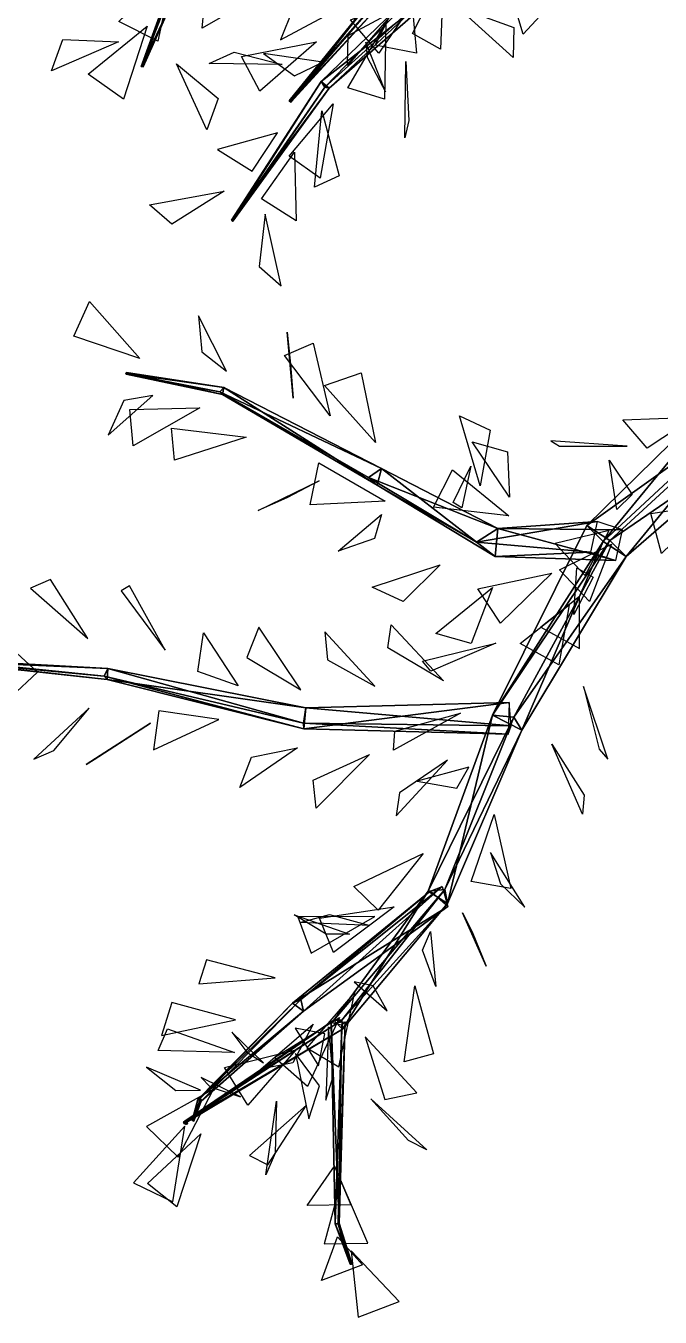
# Model space of a CAD drawing. Extents: x -154 to 171, y -158 to 169.
# Drawn here: x -45.8 to -2.7, y -136.6 to -48.7 of the extents above; entities that cross this region are included whole.
import ezdxf

# ---------------------------------------------------------------- set-up
doc = ezdxf.new("R2010")
doc.units = 0
doc.layers.add('Branches', color=15, linetype='CONTINUOUS')
doc.layers.add('Leaves', color=3, linetype='CONTINUOUS')

msp = doc.modelspace()

# ---------------------------------------------------------------- linework, layer by layer
at = {"layer": 'Branches', "color": 15}
for points in [[(-25.716782, -52.529797, 260.626465), (-15.167393, -44.266209, 256.233551), (-16.176683, -43.286335, 255.998352)], [(-25.465179, -52.909424, 260.089447), (-25.716782, -52.529797, 260.626465), (-16.176683, -43.286335, 255.998352)], [(-25.465179, -52.909424, 260.089447), (-16.176683, -43.286335, 255.998352), (-15.830387, -44.213993, 254.971863)], [(-25.716782, -52.529797, 260.626465), (-25.17506, -52.969761, 260.720184), (-15.167393, -44.266209, 256.233551)], [(-25.17506, -52.969761, 260.720184), (-25.465179, -52.909424, 260.089447), (-15.830387, -44.213993, 254.971863)], [(-25.17506, -52.969761, 260.720184), (-15.830387, -44.213993, 254.971863), (-15.167393, -44.266209, 256.233551)], [(-37.956402, -51.511032, 206.529358), (-35.673531, -45.690884, 199.986633), (-35.965511, -45.96368, 199.54509)], [(-37.956402, -51.511032, 206.529358), (-37.886684, -51.43824, 206.611298), (-35.673531, -45.690884, 199.986633)], [(-37.830643, -51.53727, 206.54863), (-37.956402, -51.511032, 206.529358), (-35.965511, -45.96368, 199.54509)], [(-37.886684, -51.43824, 206.611298), (-35.400249, -46.09613, 199.646454), (-35.673531, -45.690884, 199.986633)], [(-37.886684, -51.43824, 206.611298), (-37.830643, -51.53727, 206.54863), (-35.400249, -46.09613, 199.646454)], [(-37.830643, -51.53727, 206.54863), (-35.965511, -45.96368, 199.54509), (-35.400249, -46.09613, 199.646454)], [(-27.786081, -53.924885, 292.644745), (-27.881546, -53.836994, 292.650787), (-21.845213, -46.359268, 285.675476)], [(-27.881546, -53.836994, 292.650787), (-21.377001, -46.424267, 286.238495), (-21.845213, -46.359268, 285.675476)], [(-27.881546, -53.836994, 292.650787), (-27.786646, -53.836029, 292.739502), (-21.377001, -46.424267, 286.238495)], [(-27.786646, -53.836029, 292.739502), (-21.324844, -46.86731, 285.654175), (-21.377001, -46.424267, 286.238495)], [(-27.786081, -53.924885, 292.644745), (-21.845213, -46.359268, 285.675476), (-21.324844, -46.86731, 285.654175)], [(-27.786646, -53.836029, 292.739502), (-27.786081, -53.924885, 292.644745), (-21.324844, -46.86731, 285.654175)], [(-37.886684, -51.43824, 206.611298), (-37.956402, -51.511032, 206.529358), (-37.830643, -51.53727, 206.54863)], [(-31.820158, -61.965569, 261.634125), (-25.17506, -52.969761, 260.720184), (-25.716782, -52.529797, 260.626465)], [(-31.761347, -62.018513, 261.531097), (-31.820158, -61.965569, 261.634125), (-25.716782, -52.529797, 260.626465)], [(-31.761347, -62.018513, 261.531097), (-25.716782, -52.529797, 260.626465), (-25.465179, -52.909424, 260.089447)], [(-31.820158, -61.965569, 261.634125), (-31.712944, -62.037132, 261.650208), (-25.17506, -52.969761, 260.720184)], [(-31.712944, -62.037132, 261.650208), (-31.761347, -62.018513, 261.531097), (-25.465179, -52.909424, 260.089447)], [(-31.712944, -62.037132, 261.650208), (-25.465179, -52.909424, 260.089447), (-25.17506, -52.969761, 260.720184)], [(-27.786646, -53.836029, 292.739502), (-27.881546, -53.836994, 292.650787), (-27.786081, -53.924885, 292.644745)], [(-31.820158, -61.965569, 261.634125), (-31.761347, -62.018513, 261.531097), (-31.712944, -62.037132, 261.650208)], [(-39.014503, -72.398827, 237.330368), (-38.963444, -72.317436, 237.417801), (-32.336353, -73.350777, 234.772736)], [(-38.975464, -72.44371, 237.445862), (-38.963444, -72.317436, 237.417801), (-39.014503, -72.398827, 237.330368)], [(-38.975464, -72.44371, 237.445862), (-39.014503, -72.398827, 237.330368), (-32.599003, -73.639999, 234.47493)], [(-39.014503, -72.398827, 237.330368), (-32.336353, -73.350777, 234.772736), (-32.599003, -73.639999, 234.47493)], [(-38.963444, -72.317436, 237.417801), (-38.975464, -72.44371, 237.445862), (-32.430454, -73.819611, 234.905884)], [(-38.975464, -72.44371, 237.445862), (-32.599003, -73.639999, 234.47493), (-32.430454, -73.819611, 234.905884)], [(-38.963444, -72.317436, 237.417801), (-32.430454, -73.819611, 234.905884), (-32.336353, -73.350777, 234.772736)], [(-6.525723, -83.817841, 203.433273), (-7.641447, -82.72747, 205.316833), (2.69195, -72.603676, 204.30603)], [(-7.641447, -82.72747, 205.316833), (4.375358, -74.136299, 206.30452), (2.69195, -72.603676, 204.30603)], [(-6.525723, -83.817841, 203.433273), (2.69195, -72.603676, 204.30603), (3.540812, -74.482628, 202.086624)], [(-32.599003, -73.639999, 234.47493), (-32.336353, -73.350777, 234.772736), (-21.615934, -78.860245, 227.518738)], [(-32.430454, -73.819611, 234.905884), (-32.599003, -73.639999, 234.47493), (-22.499062, -79.459816, 226.968155)], [(-32.599003, -73.639999, 234.47493), (-21.615934, -78.860245, 227.518738), (-22.499062, -79.459816, 226.968155)], [(-32.336353, -73.350777, 234.772736), (-32.430454, -73.819611, 234.905884), (-21.893925, -79.985123, 227.879578)], [(-32.336353, -73.350777, 234.772736), (-21.893925, -79.985123, 227.879578), (-21.615934, -78.860245, 227.518738)], [(-32.430454, -73.819611, 234.905884), (-22.499062, -79.459816, 226.968155), (-21.893925, -79.985123, 227.879578)], [(-7.641447, -82.72747, 205.316833), (-6.074051, -83.758377, 206.88591), (4.375358, -74.136299, 206.30452)], [(-4.958327, -84.848747, 205.00235), (-6.525723, -83.817841, 203.433273), (3.540812, -74.482628, 202.086624)], [(-6.074051, -83.758377, 206.88591), (5.224219, -76.015251, 204.085114), (4.375358, -74.136299, 206.30452)], [(-4.958327, -84.848747, 205.00235), (3.540812, -74.482628, 202.086624), (5.224219, -76.015251, 204.085114)], [(-6.074051, -83.758377, 206.88591), (-4.958327, -84.848747, 205.00235), (5.224219, -76.015251, 204.085114)], [(-22.499062, -79.459816, 226.968155), (-21.615934, -78.860245, 227.518738), (-13.697549, -82.940071, 216.886581)], [(-21.615934, -78.860245, 227.518738), (-21.893925, -79.985123, 227.879578), (-13.868635, -84.846764, 217.138351)], [(-21.615934, -78.860245, 227.518738), (-13.868635, -84.846764, 217.138351), (-13.697549, -82.940071, 216.886581)], [(-21.893925, -79.985123, 227.879578), (-22.499062, -79.459816, 226.968155), (-15.139333, -83.878136, 216.054276)], [(-22.499062, -79.459816, 226.968155), (-13.697549, -82.940071, 216.886581), (-15.139333, -83.878136, 216.054276)], [(-21.893925, -79.985123, 227.879578), (-15.139333, -83.878136, 216.054276), (-13.868635, -84.846764, 217.138351)], [(-15.139333, -83.878136, 216.054276), (-6.932668, -82.456406, 204.735794), (-7.393937, -84.549614, 204.400238)], [(-15.139333, -83.878136, 216.054276), (-13.697549, -82.940071, 216.886581), (-6.932668, -82.456406, 204.735794)], [(-13.697549, -82.940071, 216.886581), (-5.205837, -83.026604, 205.918945), (-6.932668, -82.456406, 204.735794)], [(-14.060419, -95.632843, 206.287216), (-7.641447, -82.72747, 205.316833), (-6.525723, -83.817841, 203.433273)], [(-14.060419, -95.632843, 206.287216), (-6.074051, -83.758377, 206.88591), (-7.641447, -82.72747, 205.316833)], [(-13.697549, -82.940071, 216.886581), (-13.868635, -84.846764, 217.138351), (-5.667107, -85.119812, 205.583389)], [(-13.697549, -82.940071, 216.886581), (-5.667107, -85.119812, 205.583389), (-5.205837, -83.026604, 205.918945)], [(-13.868635, -84.846764, 217.138351), (-15.139333, -83.878136, 216.054276), (-7.393937, -84.549614, 204.400238)], [(-14.060419, -95.632843, 206.287216), (-12.59831, -95.77916, 208.041611), (-6.074051, -83.758377, 206.88591)], [(-12.063351, -96.661415, 205.998947), (-14.060419, -95.632843, 206.287216), (-6.525723, -83.817841, 203.433273)], [(-12.59831, -95.77916, 208.041611), (-4.958327, -84.848747, 205.00235), (-6.074051, -83.758377, 206.88591)], [(-12.063351, -96.661415, 205.998947), (-6.525723, -83.817841, 203.433273), (-4.958327, -84.848747, 205.00235)], [(-13.868635, -84.846764, 217.138351), (-7.393937, -84.549614, 204.400238), (-5.667107, -85.119812, 205.583389)], [(-12.59831, -95.77916, 208.041611), (-12.063351, -96.661415, 205.998947), (-4.958327, -84.848747, 205.00235)], [(-51.770603, -91.830421, 199.988525), (-51.820084, -91.917, 200.071777), (-40.481236, -92.999176, 206.198578)], [(-51.820084, -91.917, 200.071777), (-40.278145, -93.223625, 205.4702), (-40.481236, -92.999176, 206.198578)], [(-51.820084, -91.917, 200.071777), (-51.767288, -91.95713, 199.960068), (-40.278145, -93.223625, 205.4702)], [(-51.767288, -91.95713, 199.960068), (-51.770603, -91.830421, 199.988525), (-40.223839, -92.471474, 205.67186)], [(-51.770603, -91.830421, 199.988525), (-40.481236, -92.999176, 206.198578), (-40.223839, -92.471474, 205.67186)], [(-51.767288, -91.95713, 199.960068), (-40.223839, -92.471474, 205.67186), (-40.278145, -93.223625, 205.4702)], [(-40.223839, -92.471474, 205.67186), (-40.481236, -92.999176, 206.198578), (-26.908731, -96.194786, 208.853806)], [(-40.481236, -92.999176, 206.198578), (-26.898769, -96.571777, 207.395798), (-26.908731, -96.194786, 208.853806)], [(-40.481236, -92.999176, 206.198578), (-40.278145, -93.223625, 205.4702), (-26.898769, -96.571777, 207.395798)], [(-40.278145, -93.223625, 205.4702), (-40.223839, -92.471474, 205.67186), (-26.750006, -95.141838, 207.788864)], [(-40.223839, -92.471474, 205.67186), (-26.908731, -96.194786, 208.853806), (-26.750006, -95.141838, 207.788864)], [(-40.278145, -93.223625, 205.4702), (-26.750006, -95.141838, 207.788864), (-26.898769, -96.571777, 207.395798)], [(-26.898769, -96.571777, 207.395798), (-12.930997, -94.777618, 206.453979), (-12.992038, -96.927437, 205.861404)], [(-26.898769, -96.571777, 207.395798), (-26.750006, -95.141838, 207.788864), (-12.930997, -94.777618, 206.453979)], [(-26.750006, -95.141838, 207.788864), (-12.799046, -96.368378, 208.012405), (-12.930997, -94.777618, 206.453979)], [(-26.750006, -95.141838, 207.788864), (-26.908731, -96.194786, 208.853806), (-12.799046, -96.368378, 208.012405)], [(-17.125418, -108.452309, 212.133392), (-18.432774, -107.621674, 212.270691), (-14.060419, -95.632843, 206.287216)], [(-18.432774, -107.621674, 212.270691), (-12.59831, -95.77916, 208.041611), (-14.060419, -95.632843, 206.287216)], [(-17.125418, -108.452309, 212.133392), (-14.060419, -95.632843, 206.287216), (-12.063351, -96.661415, 205.998947)], [(-26.908731, -96.194786, 208.853806), (-12.992038, -96.927437, 205.861404), (-12.799046, -96.368378, 208.012405)], [(-26.908731, -96.194786, 208.853806), (-26.898769, -96.571777, 207.395798), (-12.992038, -96.927437, 205.861404)], [(-18.432774, -107.621674, 212.270691), (-17.310926, -107.492058, 213.363144), (-12.59831, -95.77916, 208.041611)], [(-17.310926, -107.492058, 213.363144), (-12.063351, -96.661415, 205.998947), (-12.59831, -95.77916, 208.041611)], [(-17.310926, -107.492058, 213.363144), (-17.125418, -108.452309, 212.133392), (-12.063351, -96.661415, 205.998947)], [(-27.659643, -115.235153, 205.999222), (-17.08596, -108.656563, 212.70932), (-18.290321, -107.613342, 213.253174)], [(-27.099659, -114.97612, 205.262894), (-27.659643, -115.235153, 205.999222), (-18.290321, -107.613342, 213.253174)], [(-26.914156, -115.780312, 205.734833), (-27.099659, -114.97612, 205.262894), (-17.492836, -107.296135, 211.804733)], [(-27.099659, -114.97612, 205.262894), (-18.290321, -107.613342, 213.253174), (-17.492836, -107.296135, 211.804733)], [(-26.914156, -115.780312, 205.734833), (-17.492836, -107.296135, 211.804733), (-17.08596, -108.656563, 212.70932)], [(-24.859755, -116.403893, 220.867462), (-17.310926, -107.492058, 213.363144), (-18.432774, -107.621674, 212.270691)], [(-24.859755, -116.403893, 220.867462), (-24.303102, -116.399666, 221.515106), (-17.310926, -107.492058, 213.363144)], [(-24.273697, -117.010674, 220.919174), (-24.859755, -116.403893, 220.867462), (-18.432774, -107.621674, 212.270691)], [(-24.303102, -116.399666, 221.515106), (-17.125418, -108.452309, 212.133392), (-17.310926, -107.492058, 213.363144)], [(-24.273697, -117.010674, 220.919174), (-18.432774, -107.621674, 212.270691), (-17.125418, -108.452309, 212.133392)], [(-27.659643, -115.235153, 205.999222), (-26.914156, -115.780312, 205.734833), (-17.08596, -108.656563, 212.70932)], [(-24.303102, -116.399666, 221.515106), (-24.273697, -117.010674, 220.919174), (-17.125418, -108.452309, 212.133392)], [(-33.883724, -121.905304, 195.280853), (-33.934269, -121.705544, 195.156067), (-27.099659, -114.97612, 205.262894)], [(-33.934269, -121.705544, 195.156067), (-27.659643, -115.235153, 205.999222), (-27.099659, -114.97612, 205.262894)], [(-33.883724, -121.905304, 195.280853), (-27.099659, -114.97612, 205.262894), (-26.914156, -115.780312, 205.734833)], [(-34.10231, -121.800781, 195.304199), (-26.914156, -115.780312, 205.734833), (-27.659643, -115.235153, 205.999222)], [(-33.934269, -121.705544, 195.156067), (-34.10231, -121.800781, 195.304199), (-27.659643, -115.235153, 205.999222)], [(-34.10231, -121.800781, 195.304199), (-33.883724, -121.905304, 195.280853), (-26.914156, -115.780312, 205.734833)], [(-34.982494, -123.256729, 227.523987), (-24.303102, -116.399666, 221.515106), (-24.859755, -116.403893, 220.867462)], [(-34.982494, -123.256729, 227.523987), (-34.92062, -123.277252, 227.644226), (-24.303102, -116.399666, 221.515106)], [(-34.902164, -123.364426, 227.540466), (-34.982494, -123.256729, 227.523987), (-24.859755, -116.403893, 220.867462)], [(-34.92062, -123.277252, 227.644226), (-24.273697, -117.010674, 220.919174), (-24.303102, -116.399666, 221.515106)], [(-34.902164, -123.364426, 227.540466), (-24.859755, -116.403893, 220.867462), (-24.273697, -117.010674, 220.919174)], [(-24.492184, -130.200012, 217.849365), (-25.042912, -116.570061, 220.972183), (-24.081718, -116.513443, 220.688507)], [(-24.760406, -130.260895, 217.916504), (-24.311924, -116.730728, 221.641068), (-25.042912, -116.570061, 220.972183)], [(-24.492184, -130.200012, 217.849365), (-24.760406, -130.260895, 217.916504), (-25.042912, -116.570061, 220.972183)], [(-24.760406, -130.260895, 217.916504), (-24.554979, -130.28035, 218.110352), (-24.311924, -116.730728, 221.641068)], [(-24.554979, -130.28035, 218.110352), (-24.081718, -116.513443, 220.688507), (-24.311924, -116.730728, 221.641068)], [(-24.554979, -130.28035, 218.110352), (-24.492184, -130.200012, 217.849365), (-24.081718, -116.513443, 220.688507)], [(-34.92062, -123.277252, 227.644226), (-34.902164, -123.364426, 227.540466), (-24.273697, -117.010674, 220.919174)], [(-34.496986, -123.229927, 193.620514), (-33.883724, -121.905304, 195.280853), (-34.10231, -121.800781, 195.304199)], [(-34.405643, -123.173836, 193.547119), (-34.496986, -123.229927, 193.620514), (-34.10231, -121.800781, 195.304199)], [(-34.496986, -123.229927, 193.620514), (-34.374668, -123.273476, 193.624512), (-33.883724, -121.905304, 195.280853)], [(-34.374668, -123.273476, 193.624512), (-34.405643, -123.173836, 193.547119), (-33.934269, -121.705544, 195.156067)], [(-34.405643, -123.173836, 193.547119), (-34.10231, -121.800781, 195.304199), (-33.934269, -121.705544, 195.156067)], [(-34.374668, -123.273476, 193.624512), (-33.934269, -121.705544, 195.156067), (-33.883724, -121.905304, 195.280853)], [(-35.012238, -123.440903, 227.562408), (-35.090012, -123.338028, 227.546799), (-34.982494, -123.256729, 227.523987)], [(-35.090012, -123.338028, 227.546799), (-34.92062, -123.277252, 227.644226), (-34.982494, -123.256729, 227.523987)], [(-35.090012, -123.338028, 227.546799), (-35.045364, -123.368362, 227.664948), (-34.92062, -123.277252, 227.644226)], [(-35.045364, -123.368362, 227.664948), (-35.090012, -123.338028, 227.546799), (-35.012238, -123.440903, 227.562408)], [(-35.045364, -123.368362, 227.664948), (-34.902164, -123.364426, 227.540466), (-34.92062, -123.277252, 227.644226)], [(-35.045364, -123.368362, 227.664948), (-35.012238, -123.440903, 227.562408), (-34.902164, -123.364426, 227.540466)], [(-35.012238, -123.440903, 227.562408), (-34.982494, -123.256729, 227.523987), (-34.902164, -123.364426, 227.540466)], [(-34.923611, -123.50116, 227.633255), (-34.978882, -123.267899, 227.629791), (-34.970013, -123.348572, 227.51561)], [(-34.923611, -123.50116, 227.633255), (-34.931839, -123.426369, 227.739151), (-34.978882, -123.267899, 227.629791)], [(-34.931839, -123.426369, 227.739151), (-34.856388, -123.281937, 227.563293), (-34.978882, -123.267899, 227.629791)], [(-34.818245, -123.439377, 227.67749), (-34.970013, -123.348572, 227.51561), (-34.856388, -123.281937, 227.563293)], [(-34.818245, -123.439377, 227.67749), (-34.923611, -123.50116, 227.633255), (-34.970013, -123.348572, 227.51561)], [(-34.931839, -123.426369, 227.739151), (-34.818245, -123.439377, 227.67749), (-34.856388, -123.281937, 227.563293)], [(-34.923611, -123.50116, 227.633255), (-34.818245, -123.439377, 227.67749), (-34.931839, -123.426369, 227.739151)], [(-34.496986, -123.229927, 193.620514), (-34.405643, -123.173836, 193.547119), (-34.374668, -123.273476, 193.624512)], [(-23.626894, -132.939041, 217.0625), (-24.760406, -130.260895, 217.916504), (-24.492184, -130.200012, 217.849365)], [(-23.744774, -132.987183, 217.088211), (-24.554979, -130.28035, 218.110352), (-24.760406, -130.260895, 217.916504)], [(-23.626894, -132.939041, 217.0625), (-23.744774, -132.987183, 217.088211), (-24.760406, -130.260895, 217.916504)], [(-23.653824, -132.985107, 217.180939), (-24.492184, -130.200012, 217.849365), (-24.554979, -130.28035, 218.110352)], [(-23.744774, -132.987183, 217.088211), (-23.653824, -132.985107, 217.180939), (-24.554979, -130.28035, 218.110352)], [(-23.653824, -132.985107, 217.180939), (-23.626894, -132.939041, 217.0625), (-24.492184, -130.200012, 217.849365)], [(-23.744774, -132.987183, 217.088211), (-23.626894, -132.939041, 217.0625), (-23.653824, -132.985107, 217.180939)]]:
    msp.add_3dface(points, dxfattribs=at)
at = {"layer": 'Leaves', "color": 3}
for points in [[(-35.785477, -44.898804, 196.475677), (-36.834122, -49.784302, 194.964966), (-39.47456, -48.452045, 195.46814)], [(-19.713385, -45.416946, 270.076538), (-19.226938, -50.59758, 269.658905), (-22.037935, -50.065697, 270.56189)], [(-17.383839, -45.115005, 282.803223), (-17.595667, -50.322853, 282.514343), (-19.492365, -49.266773, 280.443787)], [(-13.128575, -45.448097, 251.405411), (-9.946145, -47.128208, 255.186859), (-11.970333, -49.296246, 254.737106)], [(-29.307062, -46.289562, 285.597046), (-33.820198, -48.894531, 285.906555), (-33.689259, -47.721619, 283.148438)], [(-24.198555, -47.390709, 287.856323), (-27.644417, -47.597443, 291.772095), (-28.473785, -49.684349, 289.782867)], [(-19.171356, -46.690773, 254.455246), (-21.785894, -50.605545, 252.199417), (-23.720629, -48.331234, 252.489792)], [(-20.65424, -47.667984, 275.131622), (-23.919476, -51.438492, 276.6716), (-23.870134, -49.392044, 278.864685)], [(-16.42939, -47.467167, 274.849152), (-12.597886, -48.856247, 278.111053), (-12.647227, -50.902695, 275.917969)], [(-37.555672, -48.761276, 200.253998), (-39.155579, -53.728405, 200.387848), (-41.555119, -52.033203, 200.994888)], [(-21.31761, -48.541462, 284.463593), (-21.412384, -53.739998, 284.928589), (-23.908636, -52.96035, 283.458588)], [(-39.508202, -49.824116, 205.40802), (-44.060867, -51.797337, 207.029633), (-43.285465, -49.679806, 209.008224)], [(-26.024326, -49.834084, 287.39444), (-29.890518, -53.184666, 286.357056), (-31.137871, -50.82798, 287.731873)], [(-22.682037, -49.853889, 290.460785), (-22.585171, -50.878654, 295.57843), (-21.337818, -53.23534, 294.203613)], [(-28.360218, -51.360508, 292.264709), (-33.325008, -51.294525, 293.876068), (-31.640953, -50.53965, 296.241272)], [(-25.60936, -51.207924, 262.308807), (-29.639164, -50.622643, 265.575012), (-27.52669, -52.135403, 267.074677)], [(-35.544991, -51.327213, 205.463501), (-32.711285, -53.690197, 209.15625), (-33.486687, -55.807728, 207.177658)], [(-19.952242, -51.164104, 259.235291), (-19.750071, -55.182201, 262.561554), (-20.023039, -56.351772, 259.812439)], [(-24.902691, -54.039597, 258.457001), (-25.786028, -59.110367, 257.586945), (-27.898502, -57.597607, 256.08728)], [(-25.676773, -54.515141, 291.360901), (-24.481304, -58.95647, 293.829803), (-26.165359, -59.711346, 291.4646)], [(-28.692833, -56.01619, 263.042389), (-32.773506, -57.153114, 266.092865), (-30.417774, -58.631039, 267.21814)], [(-27.521221, -57.331276, 258.862457), (-27.419695, -61.996258, 256.522034), (-29.775427, -60.518333, 255.396744)], [(-32.316135, -59.989094, 260.066895), (-35.883572, -62.228706, 256.983459), (-37.383209, -60.925133, 259.231079)], [(-29.525288, -61.563511, 262.842102), (-29.937, -65.125809, 266.63559), (-28.437363, -66.429382, 264.38797)], [(-38.058044, -71.38166, 235.190277), (-42.548496, -69.858482, 233.007202), (-41.485271, -67.500435, 234.526794)], [(-32.145164, -72.24437, 236.62532), (-34.066086, -68.473419, 239.681458), (-33.821995, -70.927177, 241.390106)], [(-27.618513, -74.083221, 233.701813), (-28.028105, -69.581924, 236.313446), (-27.811632, -71.755211, 238.370132)], [(-25.106348, -75.277779, 228.637894), (-28.199135, -71.176369, 227.708847), (-26.252684, -70.325897, 229.827347)], [(-22.01368, -77.095833, 226.040161), (-25.476786, -73.221504, 226.536652), (-22.990564, -72.344086, 227.968033)], [(-37.175964, -73.901344, 238.483093), (-39.131813, -74.223167, 243.312286), (-40.195038, -76.581215, 241.792694)], [(-33.972404, -74.73761, 233.305862), (-38.497784, -77.307205, 232.895844), (-38.741875, -74.853447, 231.187195)], [(-14.904593, -80.042534, 219.382217), (-16.312973, -75.281677, 220.994873), (-14.218851, -76.255913, 222.909424)], [(-0.343905, -75.356682, 201.024185), (-3.538144, -77.481834, 197.484329), (-5.182596, -75.540504, 199.07399)], [(-30.8146, -76.737617, 231.233307), (-35.684219, -78.29351, 232.289719), (-35.900692, -76.120224, 230.233032)], [(-12.89344, -80.804451, 216.01886), (-15.448695, -77.044777, 218.585098), (-13.040057, -77.731735, 220.236328)], [(-4.908167, -77.329529, 205.671478), (-10.099679, -76.975456, 205.255737), (-9.491033, -77.337654, 208.170929)], [(-21.351538, -81.084183, 221.664246), (-26.468803, -81.321083, 222.667969), (-25.866627, -78.477364, 221.925919)], [(-12.954149, -82.079102, 209.896729), (-18.083513, -81.487213, 210.664383), (-16.775415, -78.949753, 211.586426)], [(-16.730913, -81.181854, 225.039612), (-15.536981, -78.695717, 229.471725), (-16.139158, -81.539436, 230.213776)], [(-5.597989, -81.644028, 208.892426), (-6.118183, -78.286232, 212.855331), (-4.561295, -80.625427, 213.906174)], [(-25.860838, -79.708488, 231.109818), (-28.04726, -80.864502, 235.706909), (-29.993711, -81.714973, 233.588409)], [(0.910484, -81.288948, 276.725616), (-2.564642, -84.632233, 274.726624), (-3.29131, -81.911919, 273.691345)], [(-21.617205, -81.989296, 228.351135), (-22.077431, -83.614388, 233.290482), (-24.563652, -84.491798, 231.8591)], [(-6.111889, -83.087776, 208.858047), (-9.792302, -83.960876, 212.455582), (-7.751539, -86.138054, 212.764114)], [(-5.964379, -84.004707, 201.411972), (-7.465024, -87.919044, 198.301346), (-9.505788, -85.741867, 197.992813)], [(-17.629431, -85.404411, 219.634201), (-20.144382, -87.916031, 223.457382), (-22.238504, -86.941795, 221.542831)], [(-10.019468, -85.970306, 205.812775), (-13.507198, -89.378716, 207.675156), (-15.064087, -87.03952, 206.624313)], [(-8.331369, -85.606812, 213.046661), (-7.209931, -86.249313, 218.104294), (-8.518029, -88.786774, 217.182251)], [(-41.594826, -90.429184, 205.669022), (-44.130684, -86.406631, 203.515305), (-45.495155, -86.989471, 206.122696)], [(-36.331879, -91.210228, 206.751953), (-38.761871, -86.835403, 205.266678), (-39.326096, -87.184105, 208.192429)], [(-14.060139, -86.953041, 215.16272), (-15.51281, -90.763329, 218.421768), (-17.921448, -90.07637, 216.770538)], [(-8.136528, -87.565239, 209.270599), (-10.771451, -89.660538, 213.260193), (-8.14312, -91.099312, 213.112503)], [(-8.845664, -88.126778, 202.120605), (-9.548019, -92.211784, 198.947372), (-12.176352, -90.77301, 199.095062)], [(-17.394789, -93.314827, 205.516617), (-21.183994, -91.0709, 202.713638), (-20.951899, -89.502815, 205.260635)], [(-31.365404, -93.637733, 204.790024), (-34.100067, -92.675629, 200.448837), (-33.729446, -90.041412, 201.835754)], [(-27.098585, -93.908943, 210.017365), (-29.96376, -89.655533, 210.991684), (-30.769312, -91.719467, 213.014374)], [(-22.061691, -93.664719, 209.509369), (-25.472609, -89.968376, 210.906754), (-25.275517, -91.876053, 213.213684)], [(-13.823711, -90.737038, 205.317703), (-18.246073, -92.658356, 203.317383), (-18.822668, -91.968925, 206.179596)], [(-45.00869, -92.710297, 200.905365), (-46.807251, -94.39444, 196.303314), (-46.419338, -91.430862, 196.044998)], [(-7.878103, -93.695244, 207.228012), (-6.793019, -97.954231, 210.044693), (-6.216424, -98.643661, 207.18248)], [(-41.498878, -95.154938, 204.662857), (-45.25882, -98.629913, 203.644333), (-43.894348, -98.047073, 201.036942)], [(-32.675568, -95.945366, 209.523117), (-36.746925, -95.356194, 212.736664), (-37.117546, -97.99041, 211.349747)], [(-16.235344, -95.516602, 206.657837), (-20.803438, -98.025452, 206.360901), (-20.70265, -96.735664, 209.067612)], [(-37.334259, -96.179039, 205.966461), (-41.710293, -99.002586, 206.324097), (-41.146069, -98.653885, 203.398346)], [(-27.317213, -97.867989, 205.890503), (-31.258062, -100.570122, 203.788544), (-30.452511, -98.506187, 201.765854)], [(-22.418076, -98.310608, 205.697998), (-26.05052, -101.979164, 204.925339), (-26.247612, -100.071487, 202.618408)], [(-10.012386, -97.618698, 207.427795), (-7.82607, -101.085342, 210.660828), (-7.926858, -102.37513, 207.954117)], [(-17.124163, -98.699791, 208.807266), (-20.378319, -100.915939, 212.23497), (-20.610415, -102.484024, 209.687958)], [(-15.675249, -99.182266, 211.693512), (-19.187889, -100.126076, 215.437927), (-16.485977, -100.607773, 216.649384)], [(-13.940825, -102.403656, 206.544373), (-12.809964, -107.435333, 205.736053), (-15.511876, -106.953636, 204.524597)], [(-18.786274, -105.061066, 209.247009), (-21.842592, -108.900795, 207.467865), (-23.501116, -107.297356, 209.385757)], [(-14.198142, -104.975479, 213.143127), (-13.523601, -107.111244, 217.858368), (-11.865076, -108.714684, 215.940475)], [(-20.750504, -108.674644, 211.929855), (-24.874979, -111.79393, 211.216583), (-25.829119, -109.462067, 212.845093)], [(-23.791964, -110.549881, 206.411789), (-25.37175, -110.534203, 201.436447), (-27.545403, -109.223038, 203.035217)], [(-22.07387, -109.335732, 212.828827), (-27.29283, -109.355614, 212.938705), (-26.391096, -111.835594, 214.365799)], [(-22.408962, -109.948807, 217.508392), (-27.134018, -109.753365, 219.718735), (-25.141905, -109.199738, 221.892441)], [(-16.1045, -109.089363, 215.245804), (-15.442735, -110.389191, 220.258041), (-14.488594, -112.721054, 218.629532)], [(-18.280649, -110.352119, 208.665741), (-17.911154, -114.10778, 205.059006), (-18.812887, -111.6278, 203.631912)], [(-28.849583, -113.519127, 206.520996), (-33.518368, -112.299606, 204.529709), (-34.031979, -113.925842, 206.997818)], [(-22.186014, -114.050697, 221.695602), (-23.473557, -113.784538, 226.747482), (-21.222279, -115.755913, 226.534363)], [(-19.343048, -114.064774, 215.746918), (-18.0807, -118.679329, 217.835526), (-20.072813, -119.232956, 215.661819)], [(-23.420732, -114.477386, 210.137466), (-26.690409, -118.268608, 211.615952), (-24.516756, -119.579773, 210.017181)], [(-31.53953, -116.366402, 202.756119), (-35.868694, -115.19783, 200.083527), (-36.581882, -117.443329, 201.940704)], [(-26.256439, -116.660225, 219.186386), (-27.648392, -119.287712, 214.895828), (-29.815716, -119.734558, 216.921417)], [(-24.463003, -116.212456, 217.639359), (-26.638168, -120.897728, 216.886444), (-28.889446, -118.926353, 217.099564)], [(-25.221291, -116.847557, 205.082947), (-25.401968, -121.842621, 203.577377), (-24.888357, -120.216385, 201.109268)], [(-31.617325, -118.604591, 224.032837), (-36.803879, -118.448555, 223.462463), (-36.171432, -116.982285, 226.002167)], [(-30.779867, -118.572815, 196.916183), (-29.638992, -119.292267, 191.873276), (-31.798769, -117.212868, 191.980347)], [(-25.474895, -117.325882, 224.463715), (-27.476334, -116.949005, 229.270187), (-25.893326, -119.496185, 229.192841)], [(-22.710087, -117.522453, 222.790665), (-21.3806, -121.785393, 225.494339), (-19.213274, -121.338547, 223.46875)], [(-27.430431, -118.411118, 220.179749), (-30.710192, -122.169334, 218.64061), (-32.293198, -119.622154, 218.717957)], [(-27.464346, -118.663551, 201.543594), (-26.543917, -123.101662, 198.953995), (-25.830729, -120.856163, 197.096817)], [(-33.934113, -121.167427, 228.45665), (-37.593311, -119.588097, 231.827988), (-35.598495, -121.180534, 233.404327)], [(-33.256268, -120.924576, 193.315842), (-31.198071, -121.599838, 188.56633), (-33.868404, -120.291145, 188.170547)], [(-33.044689, -121.080963, 199.941666), (-37.594299, -123.63105, 199.722382), (-35.434525, -125.710449, 199.615311)], [(-28.756744, -121.914345, 225.231323), (-28.851391, -125.451729, 229.069031), (-29.483835, -126.917999, 226.529327)], [(-22.333004, -121.755531, 218.876602), (-18.525608, -125.207443, 217.961166), (-19.781122, -124.585159, 215.308533)], [(-26.721859, -122.171669, 220.856277), (-30.591721, -125.610176, 220.184845), (-29.336208, -126.23246, 222.837479)], [(-34.985195, -123.609222, 196.103836), (-38.481331, -127.45401, 195.609161), (-35.810997, -128.762695, 196.004944)], [(-33.908699, -124.133446, 225.428207), (-35.530701, -129.094116, 225.324188), (-37.525517, -127.501678, 223.747849)], [(-24.798464, -126.327484, 216.545822), (-23.690943, -128.959335, 212.175842), (-26.675777, -129.000992, 212.474213)], [(-24.344736, -127.344238, 220.942886), (-25.514721, -131.602814, 223.725998), (-22.529886, -131.561157, 223.427628)], [(-24.60638, -131.140488, 215.521057), (-22.90535, -133.035889, 210.96431), (-25.680578, -134.104218, 211.360245)], [(-23.671505, -132.076462, 219.548401), (-23.186256, -136.601471, 222.105515), (-20.411028, -135.533142, 221.709579)]]:
    msp.add_3dface(points, dxfattribs=at)

doc.saveas('drawing.dxf')
